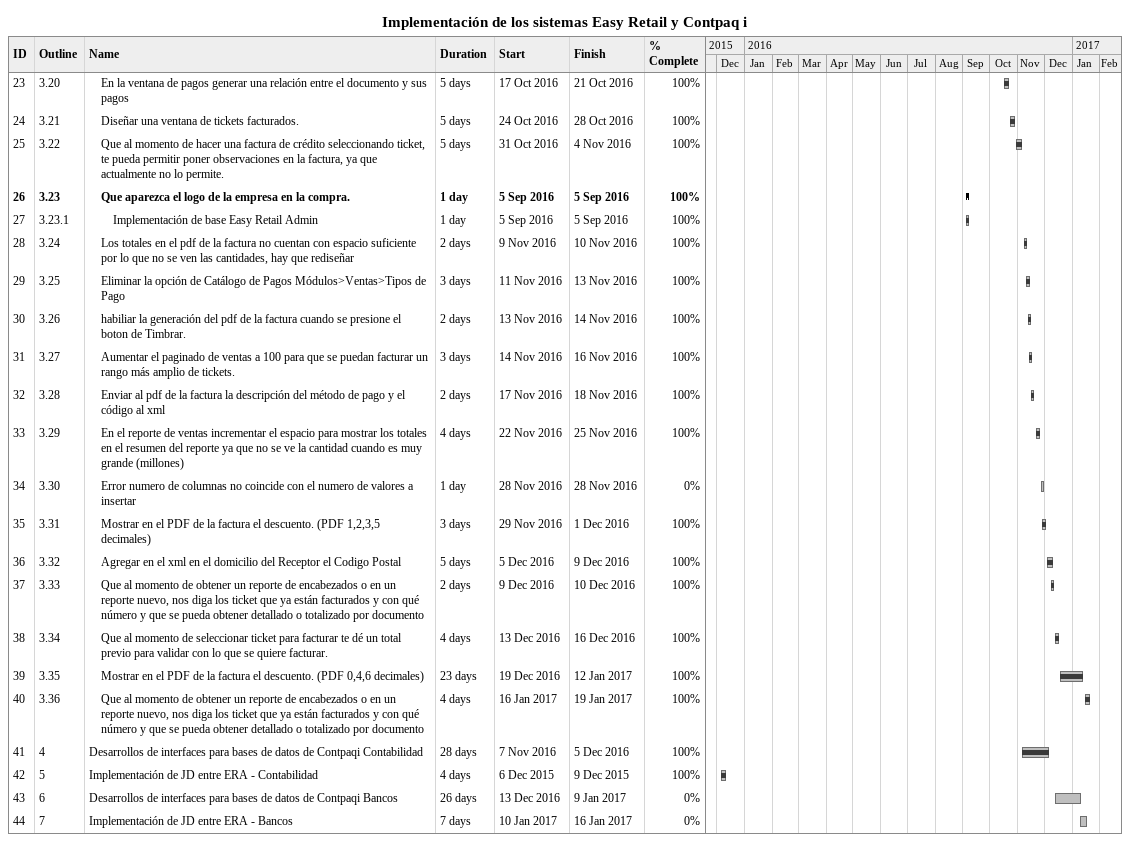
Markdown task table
Implementación de los sistemas Easy Retail y Contpaq i

| ID | WBS | Task | Duration | Start | Finish | % complete |
|---|---|---|---|---|---|---|
| 23 | 3.20 | En la ventana de pagos generar una relación entre el documento y sus pagos | 5d | 2016-10-17 | 2016-10-21 | 100 |
| 24 | 3.21 | Diseñar una ventana de tickets facturados. | 5d | 2016-10-24 | 2016-10-28 | 100 |
| 25 | 3.22 | Que al momento de hacer una factura de crédito seleccionando ticket, te pueda permitir poner observaciones en la factura, ya que actualmente no lo permite. | 5d | 2016-10-31 | 2016-11-04 | 100 |
| 26 | 3.23 | **Que aparezca el logo de la empresa en la compra.** | 1d | 2016-09-05 | 2016-09-05 | 100 |
| 27 | 3.23.1 | Implementación de base Easy Retail Admin | 1d | 2016-09-05 | 2016-09-05 | 100 |
| 28 | 3.24 | Los totales en el pdf de la factura no cuentan con espacio suficiente por lo que no se ven las cantidades, hay que rediseñar | 2d | 2016-11-09 | 2016-11-10 | 100 |
| 29 | 3.25 | Eliminar la opción de Catálogo de Pagos Módulos>Ventas>Tipos de Pago | 3d | 2016-11-11 | 2016-11-13 | 100 |
| 30 | 3.26 | habiliar la generación del pdf de la factura cuando se presione el boton de Timbrar. | 2d | 2016-11-13 | 2016-11-14 | 100 |
| 31 | 3.27 | Aumentar el paginado de ventas a 100 para que se puedan facturar un rango más amplio de tickets. | 3d | 2016-11-14 | 2016-11-16 | 100 |
| 32 | 3.28 | Enviar al pdf de la factura la descripción del método de pago y el código al xml | 2d | 2016-11-17 | 2016-11-18 | 100 |
| 33 | 3.29 | En el reporte de ventas incrementar el espacio para mostrar los totales en el resumen del reporte ya que no se ve la cantidad cuando es muy grande (millones) | 4d | 2016-11-22 | 2016-11-25 | 100 |
| 34 | 3.30 | Error numero de columnas no coincide con el numero de valores a insertar | 1d | 2016-11-28 | 2016-11-28 | 0 |
| 35 | 3.31 | Mostrar en el PDF de la factura el descuento. (PDF 1,2,3,5 decimales) | 3d | 2016-11-29 | 2016-12-01 | 100 |
| 36 | 3.32 | Agregar en el xml en el domicilio del Receptor el Codigo Postal | 5d | 2016-12-05 | 2016-12-09 | 100 |
| 37 | 3.33 | Que al momento de obtener un reporte de encabezados o en un reporte nuevo, nos diga los ticket que ya están facturados y con qué número y que se pueda obtener detallado o totalizado por documento | 2d | 2016-12-09 | 2016-12-10 | 100 |
| 38 | 3.34 | Que al momento de seleccionar ticket para facturar te dé un total previo para validar con lo que se quiere facturar. | 4d | 2016-12-13 | 2016-12-16 | 100 |
| 39 | 3.35 | Mostrar en el PDF de la factura el descuento. (PDF 0,4,6 decimales) | 23d | 2016-12-19 | 2017-01-12 | 100 |
| 40 | 3.36 | Que al momento de obtener un reporte de encabezados o en un reporte nuevo, nos diga los ticket que ya están facturados y con qué número y que se pueda obtener detallado o totalizado por documento | 4d | 2017-01-16 | 2017-01-19 | 100 |
| 41 | 4 | Desarrollos de interfaces para bases de datos de Contpaqi Contabilidad | 28d | 2016-11-07 | 2016-12-05 | 100 |
| 42 | 5 | Implementación de JD entre ERA - Contabilidad | 4d | 2015-12-06 | 2015-12-09 | 100 |
| 43 | 6 | Desarrollos de interfaces para bases de datos de Contpaqi Bancos | 26d | 2016-12-13 | 2017-01-09 | 0 |
| 44 | 7 | Implementación de JD entre ERA - Bancos | 7d | 2017-01-10 | 2017-01-16 | 0 |
